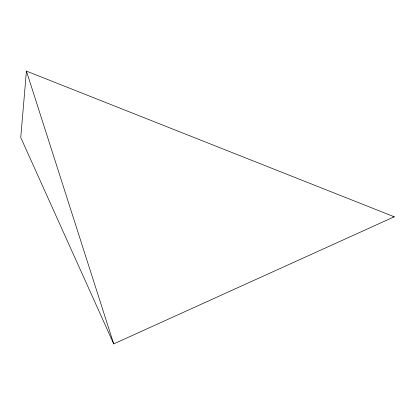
<?xml version="1.0" encoding="UTF-8"?>
<svg xmlns="http://www.w3.org/2000/svg" width="415" height="415" viewBox="0 0 415 415"><rect width="100%" height="100%" fill="white"/><g stroke="black" fill="none" stroke-linecap="round" stroke-linejoin="round"><path stroke-width="0.62" d="M26.425 71.1L20.75 137.526L113.726 343.9L394.25 216.786L26.425 71.1L113.726 343.9M392.964 216.915L394.25 216.786"/></g></svg>
